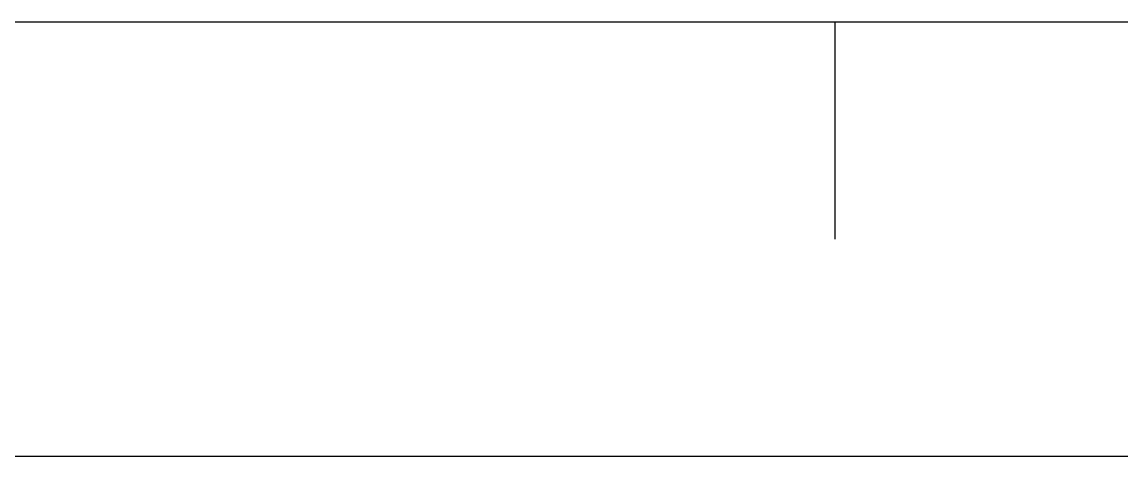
# Model space of a CAD drawing. Header units: millimetres. Extents: x 1828 to 4232, y -172 to 1484.
# Drawn here: x 2373.21 to 2391.41, y 426.36 to 433.55 of the extents above; entities that cross this region are included whole.
import ezdxf

# ---------------------------------------------------------------- set-up
doc = ezdxf.new("R2010")
doc.units = ezdxf.units.MM
doc.header["$LTSCALE"] = 30.734
doc.layers.add('BORDER', color=5, linetype='CONTINUOUS')

msp = doc.modelspace()

# ---------------------------------------------------------------- linework, layer by layer
at = {"layer": 'BORDER', "color": 0, "linetype": 'Continuous'}
for p, q in [((1835.625, 433.552), (2524.437, 433.552)), ((1835.625, 433.552), (2524.437, 433.552)), ((2386.675, 433.552), (2386.675, 429.955)), ((2386.675, 433.552), (2386.675, 429.955)), ((1828.431, 426.358), (2531.631, 426.358)), ((1828.431, 426.358), (2531.631, 426.358))]:
    msp.add_line(p, q, dxfattribs=at)

doc.saveas('drawing.dxf')
